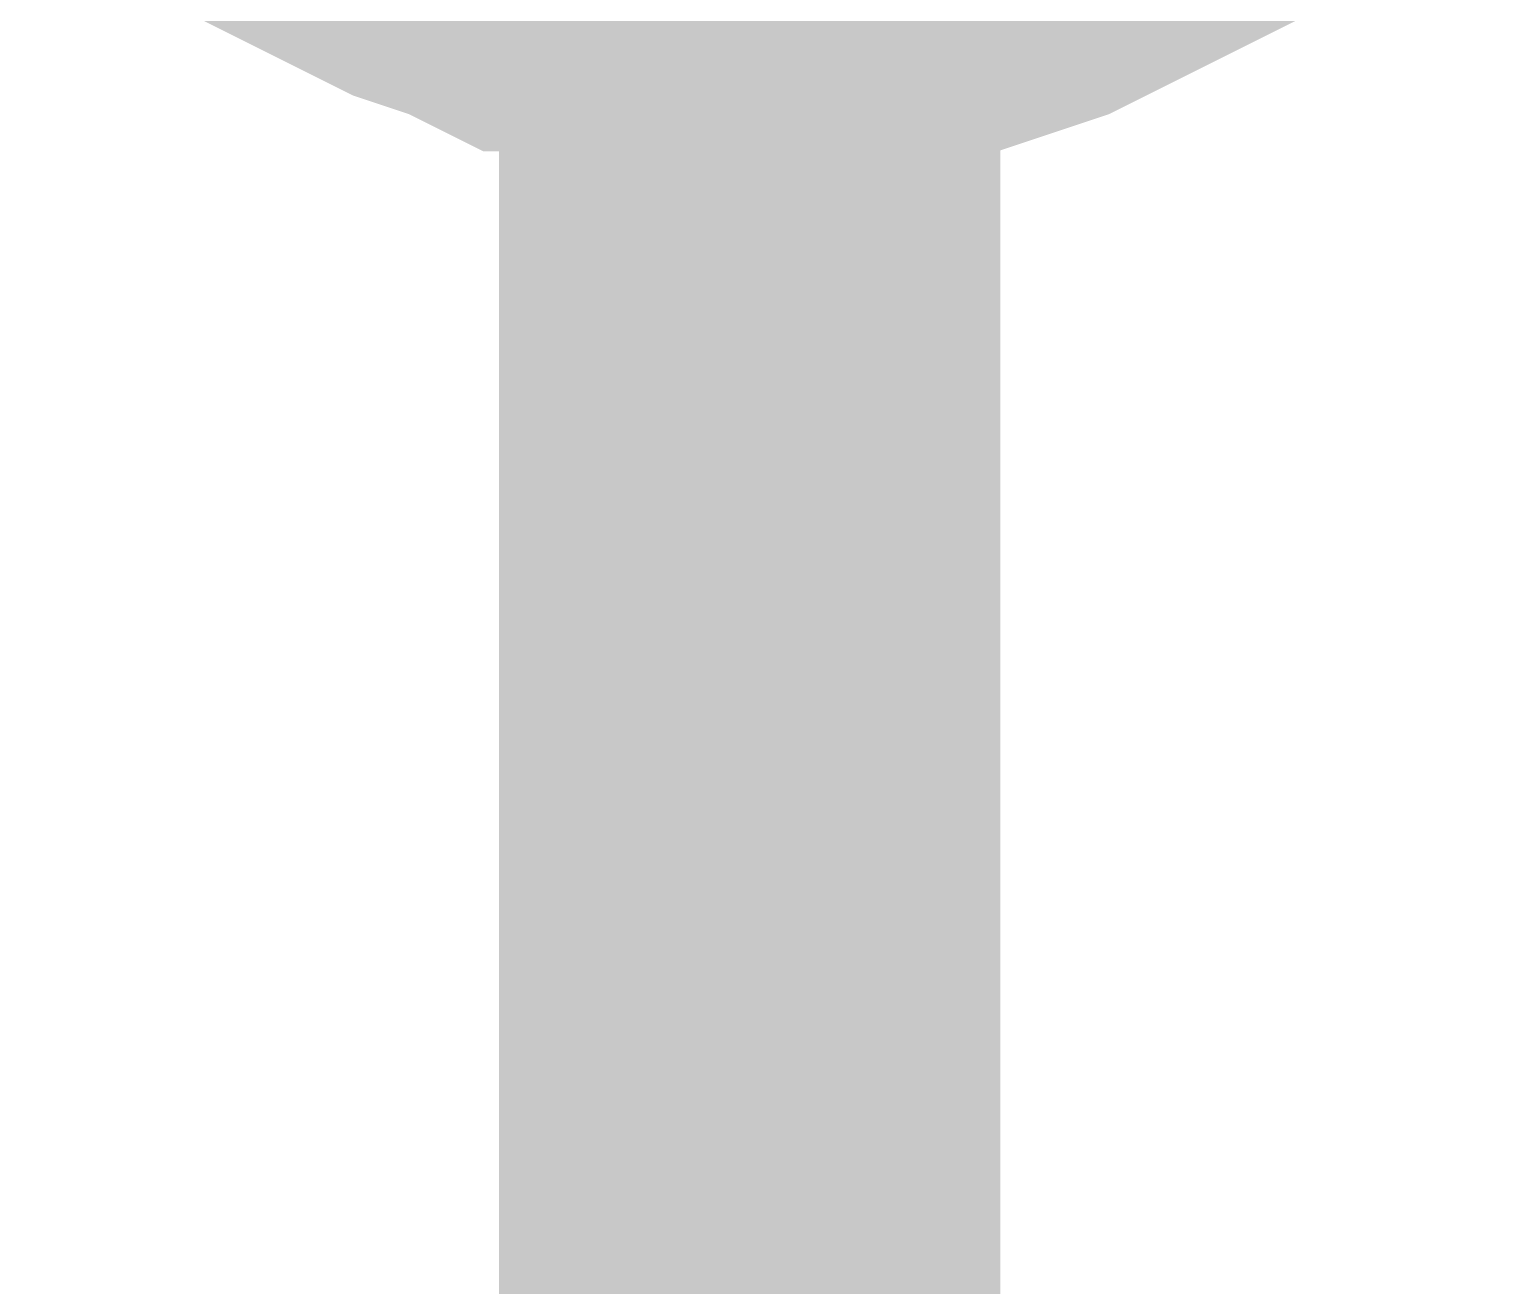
# Model space of a CAD drawing. Header units: inches. Extents: x 0 to 432, y 0 to 280.
# Drawn here: x 215.469 to 216.342, y 184.084 to 184.835 of the extents above; entities that cross this region are included whole.
import ezdxf

# ---------------------------------------------------------------- set-up
doc = ezdxf.new("R2010")
doc.units = ezdxf.units.IN
doc.layers.add('Sheet', color=255, linetype='Continuous')

msp = doc.modelspace()

# ---------------------------------------------------------------- linework, layer by layer
at = {"layer": 'Sheet'}
for points in [[(215.9, 172.71592, 0.29972, 0.29972, 0), (215.9, 185.40571, 0.29972, 0.29972, 0)], [(215.9, 184.90036, 0.29972, 0.29972, 0), (215.87754, 184.90036, 0.29972, 0.29972, 0), (215.84385, 184.90036, 0.29972, 0.29972, 0), (215.82138, 184.91159, 0.29972, 0.29972, 0), (215.79892, 184.91159, 0.29972, 0.29972, 0), (215.77646, 184.91159, 0.29972, 0.29972, 0), (215.754, 184.92282, 0.29972, 0.29972, 0), (215.72031, 184.93405, 0.29972, 0.29972, 0), (215.69785, 184.94528, 0.29972, 0.29972, 0), (215.67538, 184.95651, 0.29972, 0.29972, 0), (215.65292, 184.96774, 0.29972, 0.29972, 0), (215.64169, 184.97897, 0.29972, 0.29972, 0), (215.61923, 184.9902, 0.29972, 0.29972, 0)], [(215.9, 184.90036, 0.29972, 0.29972, 0), (215.87754, 184.90036, 0.29972, 0.29972, 0), (215.84385, 184.90036, 0.29972, 0.29972, 0), (215.82138, 184.91159, 0.29972, 0.29972, 0), (215.79892, 184.91159, 0.29972, 0.29972, 0), (215.77646, 184.91159, 0.29972, 0.29972, 0), (215.754, 184.92282, 0.29972, 0.29972, 0), (215.72031, 184.93405, 0.29972, 0.29972, 0), (215.69785, 184.94528, 0.29972, 0.29972, 0), (215.67538, 184.95651, 0.29972, 0.29972, 0), (215.65292, 184.96774, 0.29972, 0.29972, 0), (215.64169, 184.97897, 0.29972, 0.29972, 0), (215.61923, 184.9902, 0.29972, 0.29972, 0)], [(215.9, 184.90036, 0.29972, 0.29972, 0), (215.87754, 184.90036, 0.29972, 0.29972, 0), (215.84385, 184.90036, 0.29972, 0.29972, 0), (215.82138, 184.91159, 0.29972, 0.29972, 0), (215.79892, 184.91159, 0.29972, 0.29972, 0), (215.77646, 184.91159, 0.29972, 0.29972, 0), (215.754, 184.92282, 0.29972, 0.29972, 0), (215.72031, 184.93405, 0.29972, 0.29972, 0), (215.69785, 184.94528, 0.29972, 0.29972, 0), (215.67538, 184.95651, 0.29972, 0.29972, 0), (215.65292, 184.96774, 0.29972, 0.29972, 0), (215.64169, 184.97897, 0.29972, 0.29972, 0), (215.61923, 184.9902, 0.29972, 0.29972, 0)], [(215.9, 184.90036, 0.29972, 0.29972, 0), (215.87754, 184.90036, 0.29972, 0.29972, 0), (215.84385, 184.90036, 0.29972, 0.29972, 0), (215.82138, 184.91159, 0.29972, 0.29972, 0), (215.79892, 184.91159, 0.29972, 0.29972, 0), (215.77646, 184.91159, 0.29972, 0.29972, 0), (215.754, 184.92282, 0.29972, 0.29972, 0), (215.72031, 184.93405, 0.29972, 0.29972, 0), (215.69785, 184.94528, 0.29972, 0.29972, 0), (215.67538, 184.95651, 0.29972, 0.29972, 0), (215.65292, 184.96774, 0.29972, 0.29972, 0), (215.64169, 184.97897, 0.29972, 0.29972, 0), (215.61923, 184.9902, 0.29972, 0.29972, 0)], [(216.192, 184.9902, 0.29972, 0.29972, 0), (216.16954, 184.97897, 0.29972, 0.29972, 0), (216.14708, 184.96774, 0.29972, 0.29972, 0), (216.12462, 184.95651, 0.29972, 0.29972, 0), (216.10215, 184.94528, 0.29972, 0.29972, 0), (216.07969, 184.93405, 0.29972, 0.29972, 0), (216.05723, 184.92282, 0.29972, 0.29972, 0), (216.02354, 184.91159, 0.29972, 0.29972, 0), (216.00108, 184.91159, 0.29972, 0.29972, 0), (215.97862, 184.91159, 0.29972, 0.29972, 0), (215.95615, 184.90036, 0.29972, 0.29972, 0), (215.92246, 184.90036, 0.29972, 0.29972, 0), (215.9, 184.90036, 0.29972, 0.29972, 0)], [(216.192, 184.9902, 0.29972, 0.29972, 0), (216.16954, 184.97897, 0.29972, 0.29972, 0), (216.14708, 184.96774, 0.29972, 0.29972, 0), (216.12462, 184.95651, 0.29972, 0.29972, 0), (216.10215, 184.94528, 0.29972, 0.29972, 0), (216.07969, 184.93405, 0.29972, 0.29972, 0), (216.05723, 184.92282, 0.29972, 0.29972, 0), (216.02354, 184.91159, 0.29972, 0.29972, 0), (216.00108, 184.91159, 0.29972, 0.29972, 0), (215.97862, 184.91159, 0.29972, 0.29972, 0), (215.95615, 184.90036, 0.29972, 0.29972, 0), (215.92246, 184.90036, 0.29972, 0.29972, 0), (215.9, 184.90036, 0.29972, 0.29972, 0)], [(216.192, 184.9902, 0.29972, 0.29972, 0), (216.16954, 184.97897, 0.29972, 0.29972, 0), (216.14708, 184.96774, 0.29972, 0.29972, 0), (216.12462, 184.95651, 0.29972, 0.29972, 0), (216.10215, 184.94528, 0.29972, 0.29972, 0), (216.07969, 184.93405, 0.29972, 0.29972, 0), (216.05723, 184.92282, 0.29972, 0.29972, 0), (216.02354, 184.91159, 0.29972, 0.29972, 0), (216.00108, 184.91159, 0.29972, 0.29972, 0), (215.97862, 184.91159, 0.29972, 0.29972, 0), (215.95615, 184.90036, 0.29972, 0.29972, 0), (215.92246, 184.90036, 0.29972, 0.29972, 0), (215.9, 184.90036, 0.29972, 0.29972, 0)], [(216.192, 184.9902, 0.29972, 0.29972, 0), (216.16954, 184.97897, 0.29972, 0.29972, 0), (216.14708, 184.96774, 0.29972, 0.29972, 0), (216.12462, 184.95651, 0.29972, 0.29972, 0), (216.10215, 184.94528, 0.29972, 0.29972, 0), (216.07969, 184.93405, 0.29972, 0.29972, 0), (216.05723, 184.92282, 0.29972, 0.29972, 0), (216.02354, 184.91159, 0.29972, 0.29972, 0), (216.00108, 184.91159, 0.29972, 0.29972, 0), (215.97862, 184.91159, 0.29972, 0.29972, 0), (215.95615, 184.90036, 0.29972, 0.29972, 0), (215.92246, 184.90036, 0.29972, 0.29972, 0), (215.9, 184.90036, 0.29972, 0.29972, 0)]]:
    msp.add_lwpolyline(points, format="xyseb", dxfattribs=at)

doc.saveas('drawing.dxf')
